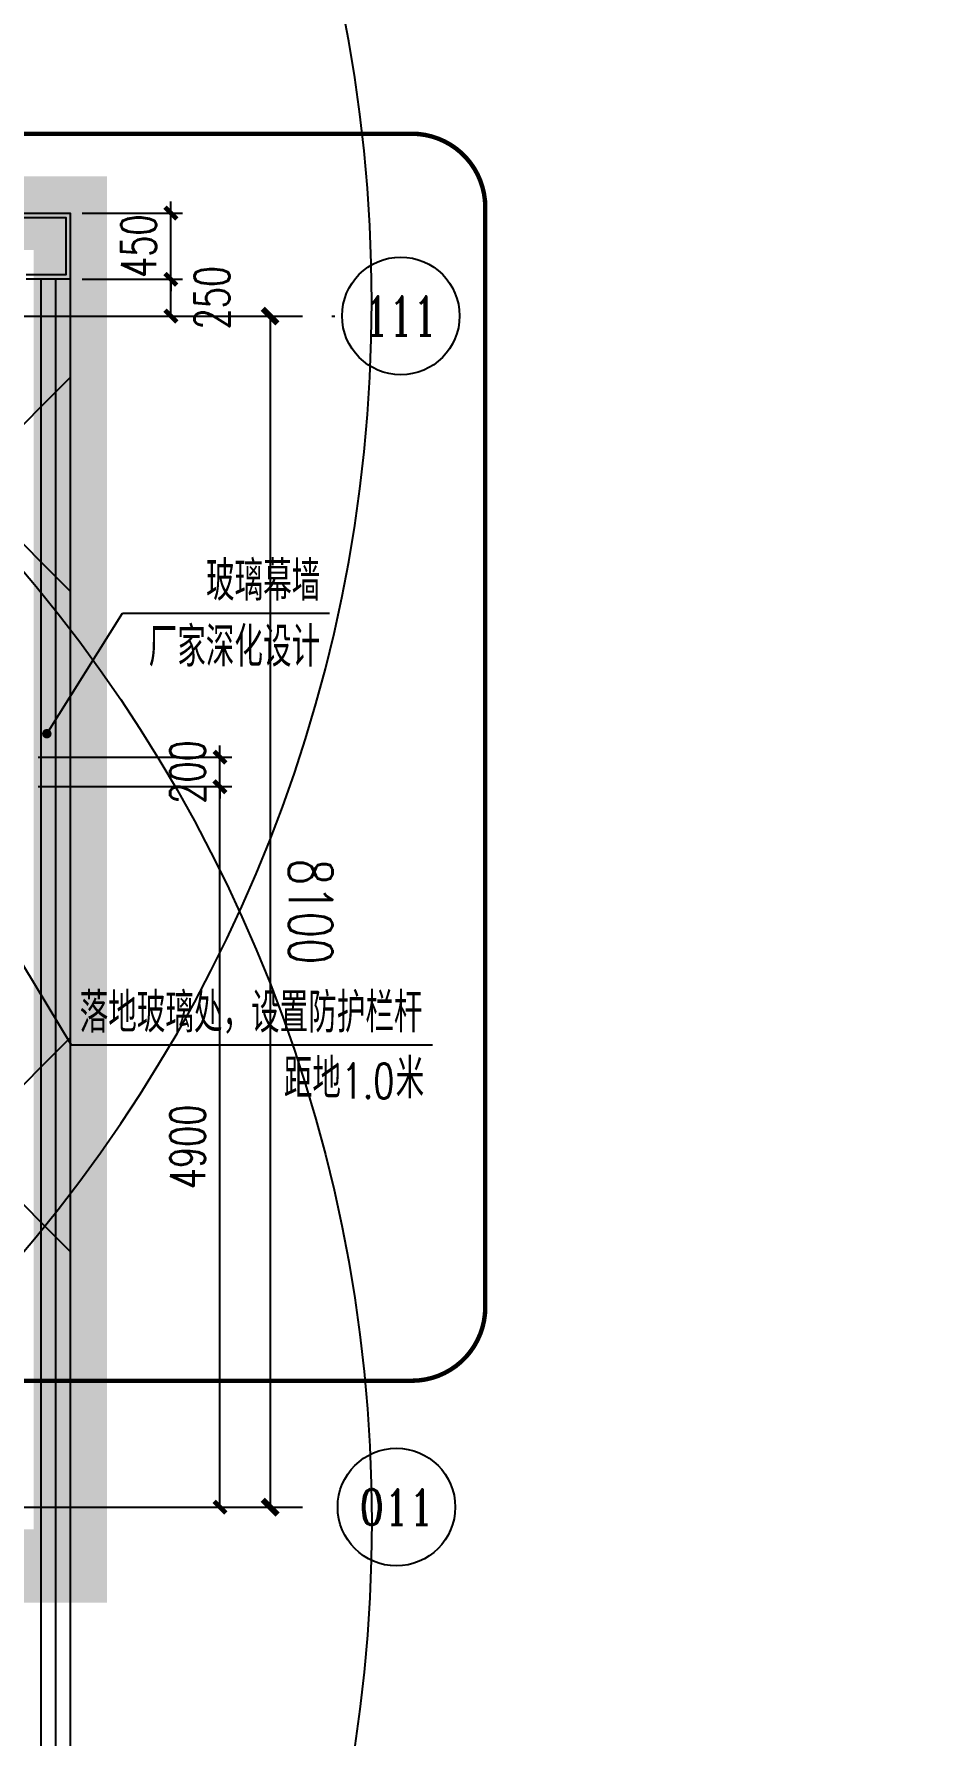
# Model space of a CAD drawing. Extents: x -821772 to -21949, y 506164 to 1049594.
# Drawn here: x -98301 to -92251, y 822165 to 833738 of the extents above; entities that cross this region are included whole.
import ezdxf
from ezdxf.enums import TextEntityAlignment as Align
from ezdxf.xclip import XClip

# ---------------------------------------------------------------- set-up
doc = ezdxf.new("R2010")
doc.units = 0
doc.header["$LTSCALE"] = 1000
doc.header["$MEASUREMENT"] = 0
doc.header["$XCLIPFRAME"] = 2
for name, pattern in [('10平面20250807_t3$0$DASH', [0.35, 0.25, -0.1]), ('10平面20250807_t3$0$DOTE', [2.42, 2, -0.2, 0.02, -0.2]), ('DASH', [0.35, 0.25, -0.1])]:
    doc.linetypes.add(name, pattern=pattern)
doc.layers.get('Defpoints').update_dxf_attribs({"color": 210})
doc.layers.add('1-防火分区线', color=201, linetype='DASH', lineweight=50)
for name, color, linetype in [('10平面20250807_t3$0$A-AXIS-D', 8, 'Continuous'), ('10平面20250807_t3$0$A-AXIS-DOTE', 8, '10平面20250807_t3$0$DOTE'), ('10平面20250807_t3$0$A-AXIS-DP', 8, 'Continuous'), ('10平面20250807_t3$0$A-AXIS-SYMB', 8, 'Continuous'), ('10平面20250807_t3$0$A-CURTAIN', 8, 'Continuous'), ('10平面20250807_t3$0$A-LIN-V', 8, 'Continuous'), ('10平面20250807_t3$0$AS-WALL', 8, 'Continuous'), ('10平面20250807_t3$0$CURTWALL', 8, 'Continuous'), ('10平面20250807_t3$0$DIM_ELEV', 8, 'Continuous'), ('10平面20250807_t3$0$PUB_TEXT', 8, 'Continuous'), ('10平面20250807_t3$0$SB_ZF消火栓', 10, 'Continuous'), ('PUB_HATCH', 8, 'Continuous')]:
    doc.layers.add(name, color=color, linetype=linetype)
doc.styles.add('10平面20250807_t3$0$_TCH_AXIS', font='COMPLEX', dxfattribs={"bigfont": 'GBCBIG'})
doc.styles.add('10平面20250807_t3$0$_TCH_DIM', font='SIMPLEX', dxfattribs={"bigfont": 'GBCBIG'})
doc.styles.add('10平面20250807_t3$0$_TCH_DIM_T3', font='SIMPLEX', dxfattribs={"width": 0.705882, "bigfont": 'GBCBIG'})
doc.styles.add('10平面20250807_t3$0$A-DIM_T3', font='SIMPLEX', dxfattribs={"width": 0.705882, "bigfont": 'GBCBIG'})
doc.dimstyles.new('10平面20250807_t3$0$_TCH_ARCH&&80', dxfattribs={"dimtxt": 238, "dimasz": 80, "dimexe": 80, "dimexo": 80, "dimgap": 101, "dimtad": 1, "dimdec": 0, "dimzin": 0, "dimdsep": 46, "dimtxsty": '10平面20250807_t3$0$_TCH_DIM_T3', "dimblk": '10平面20250807_t3$0$_ArchTick', "dimcen": 0.09, "dimclrt": 7, "dimazin": 2, "dimtfac": 1, "dimtdec": 0, "dimtix": 1, "dimtmove": 2, "dimatfit": 3, "dimfxl": 0, "dimtolj": 1, "dimtzin": 0, "dimarcsym": 0})
doc.dimstyles.new('10平面20250807_t3$0$A-DIM&&100', dxfattribs={"dimtxt": 297.5, "dimasz": 100, "dimexe": 100, "dimexo": 100, "dimgap": 126.25, "dimtad": 1, "dimdec": 0, "dimzin": 0, "dimdsep": 46, "dimtxsty": '10平面20250807_t3$0$A-DIM_T3', "dimblk": '10平面20250807_t3$0$_ArchTick', "dimcen": 0.09, "dimclrt": 7, "dimazin": 2, "dimtfac": 1, "dimtdec": 0, "dimtix": 1, "dimtmove": 2, "dimatfit": 3, "dimfxl": 0, "dimtolj": 1, "dimtzin": 0, "dimarcsym": 0})

# ---------------------------------------------------------------- blocks, each defined once
blk = doc.blocks.new('10平面20250807_t3$0$_ArchTick')
at = {"color": 0, "linetype": 'ByBlock', "const_width": 0.4}
blk.add_lwpolyline([(-0.5, -0.5), (0.5, 0.5)], dxfattribs=at)
blk = doc.blocks.new('*D10009')
at = {"layer": '10平面20250807_t3$0$A-AXIS-D', "color": 0, "lineweight": -2}
for p, q in [((123356, 27000), (124142, 27000)), ((124042, 27000), (124042, 18900)), ((123356, 18900), (124142, 18900))]:
    blk.add_line(p, q, dxfattribs=at)
at = {"layer": 'Defpoints', "color": 0}
for p in [(123256, 27000), (123256, 18900), (124042, 18900)]:
    blk.add_point(p, dxfattribs=at)
at = {"layer": '10平面20250807_t3$0$A-AXIS-D', "color": 0, "lineweight": -2, "xscale": 100, "yscale": 100, "zscale": 100}
for p, rotation in [((124042, 27000), 90), ((124042, 18900), 270)]:
    blk.add_blockref('10平面20250807_t3$0$_ArchTick', p, dxfattribs=dict(at, rotation=rotation))
at = {"layer": '10平面20250807_t3$0$A-AXIS-D', "color": 7, "insert": (124317, 22950), "char_height": 297.5, "attachment_point": 5, "rotation": 270, "style": '10平面20250807_t3$0$A-DIM_T3'}
blk.add_mtext('\\A1;8100', dxfattribs=at)
blk = doc.blocks.new('10平面20250807_t3$0$3132')
at = {"layer": '10平面20250807_t3$0$DIM_ELEV', "linetype": '10平面20250807_t3$0$DASH', "const_width": 30}
blk.add_lwpolyline([(-107280, 833060), (-95730, 833060, -0.414214), (-95230, 832560), (-95230, 825080, -0.414214), (-95730, 824580), (-107280, 824580, -0.414214), (-107780, 825080), (-107780, 832560, -0.414214)], format="xyb", close=True, dxfattribs=at)
blk = doc.blocks.new('10平面20250807_t3$0$A$C5D961328')
at = {"layer": '10平面20250807_t3$0$A-LIN-V', "ltscale": 500}
blk.add_circle((350, 40), 10001, dxfattribs=at)
blk = doc.blocks.new('10平面20250807_t3$0$234243242332')
at = {"layer": '10平面20250807_t3$0$SB_ZF消火栓', "xscale": -1, "rotation": 180}
blk.add_blockref('10平面20250807_t3$0$A$C5D961328', (-106354, 831960), dxfattribs=at)
at = {"layer": '10平面20250807_t3$0$SB_ZF消火栓'}
blk.add_blockref('10平面20250807_t3$0$A$C5D961328', (-106354, 823580), dxfattribs=at)
blk = doc.blocks.new('*D11768')
at = {"layer": '10平面20250807_t3$0$A-AXIS-DP', "color": 0, "lineweight": -2}
for p, q in [((-98274, 828620), (-96956, 828620)), ((-97036, 823720), (-97036, 828620)), ((-98274, 823720), (-96956, 823720))]:
    blk.add_line(p, q, dxfattribs=at)
at = {"layer": 'Defpoints', "color": 0}
for p in [(-98354, 828620), (-97036, 828620), (-98354, 823720)]:
    blk.add_point(p, dxfattribs=at)
at = {"layer": '10平面20250807_t3$0$A-AXIS-DP', "color": 0, "lineweight": -2, "xscale": 80, "yscale": 80, "zscale": 80}
for p, rotation in [((-97036, 828620), 90), ((-97036, 823720), 270)]:
    blk.add_blockref('10平面20250807_t3$0$_ArchTick', p, dxfattribs=dict(at, rotation=rotation))
at = {"layer": '10平面20250807_t3$0$A-AXIS-DP', "color": 7, "insert": (-97256, 826170), "char_height": 238, "attachment_point": 5, "rotation": 90, "style": '10平面20250807_t3$0$_TCH_DIM_T3'}
blk.add_mtext('\\A1;4900', dxfattribs=at)
blk = doc.blocks.new('*D11769')
at = {"layer": '10平面20250807_t3$0$A-AXIS-DP', "color": 0, "lineweight": -2}
for p, q in [((-97036, 828820), (-97036, 828900)), ((-98274, 828820), (-96956, 828820)), ((-97036, 828620), (-97036, 828820)), ((-98274, 828620), (-96956, 828620)), ((-97036, 828620), (-97036, 828540))]:
    blk.add_line(p, q, dxfattribs=at)
at = {"layer": 'Defpoints', "color": 0}
for p in [(-98354, 828820), (-97036, 828820), (-98354, 828620)]:
    blk.add_point(p, dxfattribs=at)
at = {"layer": '10平面20250807_t3$0$A-AXIS-DP', "color": 0, "lineweight": -2, "xscale": 80, "yscale": 80, "zscale": 80}
for p, rotation in [((-97036, 828820), 270), ((-97036, 828620), 90)]:
    blk.add_blockref('10平面20250807_t3$0$_ArchTick', p, dxfattribs=dict(at, rotation=rotation))
at = {"layer": '10平面20250807_t3$0$A-AXIS-DP', "color": 7, "insert": (-97256, 828720), "char_height": 238, "attachment_point": 5, "rotation": 90, "style": '10平面20250807_t3$0$_TCH_DIM_T3'}
blk.add_mtext('\\A1;200', dxfattribs=at)
blk = doc.blocks.new('*D12245')
at = {"layer": '10平面20250807_t3$0$A-AXIS-DP', "color": 0, "lineweight": -2}
for p, q in [((-97370, 832520), (-97370, 832600)), ((-97974, 832520), (-97290, 832520)), ((-97370, 832070), (-97370, 832520)), ((-97974, 832070), (-97290, 832070)), ((-97370, 832070), (-97370, 831990))]:
    blk.add_line(p, q, dxfattribs=at)
at = {"layer": 'Defpoints', "color": 0}
for p in [(-98054, 832520), (-97370, 832520), (-98054, 832070)]:
    blk.add_point(p, dxfattribs=at)
at = {"layer": '10平面20250807_t3$0$A-AXIS-DP', "color": 0, "lineweight": -2, "xscale": 80, "yscale": 80, "zscale": 80}
for p, rotation in [((-97370, 832520), 270), ((-97370, 832070), 90)]:
    blk.add_blockref('10平面20250807_t3$0$_ArchTick', p, dxfattribs=dict(at, rotation=rotation))
at = {"layer": '10平面20250807_t3$0$A-AXIS-DP', "color": 7, "insert": (-97590, 832295), "char_height": 238, "attachment_point": 5, "rotation": 90, "style": '10平面20250807_t3$0$_TCH_DIM_T3'}
blk.add_mtext('\\A1;450', dxfattribs=at)
blk = doc.blocks.new('*D12246')
at = {"layer": '10平面20250807_t3$0$A-AXIS-DP', "color": 0, "lineweight": -2}
for p, q in [((-97974, 832070), (-97290, 832070)), ((-97370, 831820), (-97370, 832070)), ((-97974, 831820), (-97290, 831820))]:
    blk.add_line(p, q, dxfattribs=at)
at = {"layer": 'Defpoints', "color": 0}
for p in [(-98054, 832070), (-97370, 832070), (-98054, 831820)]:
    blk.add_point(p, dxfattribs=at)
at = {"layer": '10平面20250807_t3$0$A-AXIS-DP', "color": 0, "lineweight": -2, "xscale": 80, "yscale": 80, "zscale": 80}
for p, rotation in [((-97370, 832070), 90), ((-97370, 831820), 270)]:
    blk.add_blockref('10平面20250807_t3$0$_ArchTick', p, dxfattribs=dict(at, rotation=rotation))
at = {"layer": '10平面20250807_t3$0$A-AXIS-DP', "color": 7, "insert": (-97090, 831945), "char_height": 238, "attachment_point": 5, "rotation": 90, "style": '10平面20250807_t3$0$_TCH_DIM_T3'}
blk.add_mtext('\\A1;250', dxfattribs=at)
blk = doc.blocks.new('10平面20250807_t3$0$dote')
at = {"layer": '10平面20250807_t3$0$A-AXIS-D'}
for centre in [(124931.5, 27001.1), (124901.8, 18901.1)]:
    blk.add_circle(centre, 400, dxfattribs=at)
at = {"layer": '10平面20250807_t3$0$A-AXIS-DOTE'}
for p, q in [((76282.2, 27000), (124536.4, 27000)), ((76282.2, 18900), (124441.5, 18900))]:
    blk.add_line(p, q, dxfattribs=at)
at = {"layer": '10平面20250807_t3$0$PUB_TEXT', "style": '10平面20250807_t3$0$_TCH_AXIS'}
for s, height, p, p2 in [('111', 265.5, (124685, 26868.4), (125178, 26868.4)), ('011', 241.21, (124649.1, 18780.5), (125154.5, 18780.5))]:
    blk.add_text(s, height=height, dxfattribs=at).set_placement(p, p2, align=Align.FIT)
at = {"layer": '10平面20250807_t3$0$A-AXIS-D'}
dim = blk.add_linear_dim(base=(124042.2, 18900), p1=(123255.8, 27000), p2=(123255.8, 18900), angle=270, dimstyle='10平面20250807_t3$0$A-DIM&&100', override={"dimgap": 0}, dxfattribs=at)
dim.commit()
dim.dimension.update_dxf_attribs({"geometry": '*D10009', "text_midpoint": (124317.2, 22950), "dimtype": 129, "text_rotation": 270})
blk = doc.blocks.new('10平面20250807_t3')
at = {"layer": '10平面20250807_t3$0$A-AXIS-SYMB'}
for p, q in [((-98214.2, 828980), (-97700, 829800)), ((-97700, 829800), (-96290, 829800)), ((-98380.6, 827412.5), (-98047.7, 826864)), ((-98047.7, 826864), (-95589.2, 826864))]:
    blk.add_line(p, q, dxfattribs=at)
at = {"layer": '10平面20250807_t3$0$A-AXIS-SYMB', "const_width": 32}
blk.add_lwpolyline([(-98222.7, 828966.4, 1), (-98205.7, 828993.6, 1)], format="xyb", close=True, dxfattribs=at)
at = {"layer": '10平面20250807_t3$0$A-CURTAIN'}
for points in [[(-110554.2, 831920), (-110554.2, 832520), (-98054.2, 832520), (-98054.2, 832070), (-98354.2, 832070)], [(-110524.2, 831920), (-110524.2, 832490), (-98084.2, 832490), (-98084.2, 832100), (-98354.2, 832100)]]:
    blk.add_lwpolyline(points, dxfattribs=at)
at = {"layer": '10平面20250807_t3$0$CURTWALL'}
for p, q in [((-98054.2, 832070), (-98354.2, 832070)), ((-98254.2, 832070), (-98254.2, 823420)), ((-98154.2, 832070), (-98154.2, 823420)), ((-98054.2, 832070), (-98054.2, 823420)), ((-98254.2, 823420), (-98254.2, 820180)), ((-98154.2, 823420), (-98154.2, 820180)), ((-98054.2, 823420), (-98054.2, 820180))]:
    blk.add_line(p, q, dxfattribs=at)
at = {"layer": '10平面20250807_t3$0$A-AXIS-DP'}
blk.add_blockref('10平面20250807_t3$0$3132', (0, 0), dxfattribs=at)
at = {"layer": '10平面20250807_t3$0$AS-WALL'}
blk.add_blockref('10平面20250807_t3$0$dote', (-220736.4, 804820), dxfattribs=at)
at = {"layer": '10平面20250807_t3$0$SB_ZF消火栓', "linetype": 'Continuous'}
blk.add_blockref('10平面20250807_t3$0$234243242332', (0, 0), dxfattribs=at)
at = {"layer": '10平面20250807_t3$0$PUB_TEXT', "style": '10平面20250807_t3$0$_TCH_DIM'}
for s, height, p in [('玻璃幕墙', 270.07, (-97130.6, 829884)), ('厂家深化设计', 270.07, (-97520.8, 829436)), ('落地玻璃处，设置防护栏杆', 270.071, (-97990.6, 826948)), ('距地', 270.07, (-96601.2, 826500)), ('米', 270.1, (-95840, 826500))]:
    blk.add_text(s, height=height, dxfattribs=at).set_placement(p)
at = {"layer": '10平面20250807_t3$0$PUB_TEXT', "style": '10平面20250807_t3$0$_TCH_DIM', "width": 0.705882}
blk.add_text('1.0', height=238, dxfattribs=at).set_placement((-96208, 826500))
at = {"layer": '10平面20250807_t3$0$A-AXIS-DP'}
for p1, p2, distance, picture, middle in [((-98054.2, 832070), (-98054.2, 832520), -684.2, '*D12245', (-97590, 832295)), ((-98354.2, 828620), (-98354.2, 828820), -1318.4, '*D11769', (-97255.8, 828720)), ((-98354.2, 823720), (-98354.2, 828620), -1318.4, '*D11768', (-97255.8, 826170))]:
    dim = blk.add_aligned_dim(p1=p1, p2=p2, distance=distance, dimstyle='10平面20250807_t3$0$_TCH_ARCH&&80', dxfattribs=at)
    dim.commit()
    dim.dimension.update_dxf_attribs({"geometry": picture, "text_midpoint": middle})
dim = blk.add_linear_dim(base=(-97370, 832070), p1=(-98054.2, 831820), p2=(-98054.2, 832070), angle=90, dimstyle='10平面20250807_t3$0$_TCH_ARCH&&80', dxfattribs=at)
dim.commit()
dim.dimension.update_dxf_attribs({"geometry": '*D12246', "text_midpoint": (-97090, 831945), "dimtype": 129})

msp = doc.modelspace()

# ---------------------------------------------------------------- block references
at = {"ltscale": 100}
ref = msp.add_blockref('10平面20250807_t3', (0, 0), dxfattribs=at)
XClip(ref).set_block_clipping_path([(-386212.6353242097, 506163.79756496), (-21948.7593967821, 884998.2285294847)])

# ---------------------------------------------------------------- next in the draw order: hatches: boundary and pattern name
at = {"layer": 'PUB_HATCH', "ltscale": 5000}
h = msp.add_hatch(dxfattribs=at)
h.set_pattern_fill('ANSI37', color=8, scale=2000)
h.set_pattern_definition([(45, (0, 0), (-2245.064, 2245.064), []), (135, (0, 0), (-2245.064, -2245.064), [])])
h.paths.add_polyline_path([(-98054.2, 823320), (-113954.2, 823320), (-113954.2, 832520), (-112854.2, 832520), (-112854.2, 832220), (-110054.2, 832220), (-110054.2, 832520), (-98054.2, 832520)])
h.paths.add_polyline_path([(-143954.2, 832520), (-128054.2, 832520), (-128054.2, 782620), (-131454.2, 782620), (-131454.2, 774770), (-128054.2, 774770), (-128054.2, 741220), (-140054.2, 741220), (-140054.2, 741720), (-142854.2, 741720), (-142854.2, 741220), (-143954.2, 741220), (-143954.2, 823320)])

# ---------------------------------------------------------------- next in the draw order: linework, layer by layer
at = {"ltscale": 100}
msp.add_circle((-72704.2, 818120), 37500, dxfattribs=at)
at = {"layer": '1-防火分区线', "color": 1, "linetype": 'DASH', "ltscale": 5, "const_width": 500}
msp.add_lwpolyline([(-98054.2, 823320), (-113954.2, 823320), (-113954.2, 832520), (-112854.2, 832520), (-112854.2, 832220), (-110054.2, 832220), (-110054.2, 832520), (-98054.2, 832520)], close=True, dxfattribs=at)

doc.saveas('drawing.dxf')
